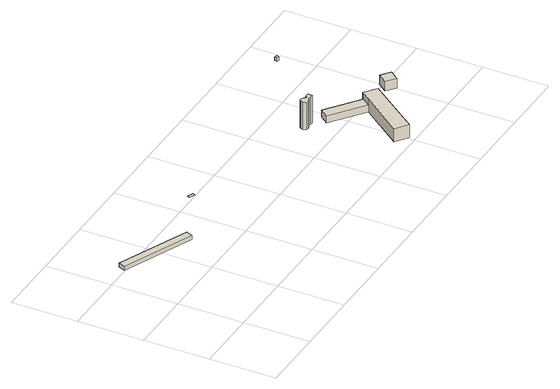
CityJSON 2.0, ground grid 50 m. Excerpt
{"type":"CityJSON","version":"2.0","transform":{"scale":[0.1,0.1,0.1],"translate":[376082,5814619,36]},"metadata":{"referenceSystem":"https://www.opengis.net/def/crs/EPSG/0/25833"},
"CityObjects":{
"building1":{"type":"Building","attributes":{"Gemeindeschluessel":"11000005","BezugspunktDach":"2200","function":"31001_3064","measuredHeight":3.12,"storeysAboveGround":1},"address":[{"country":"Germany","locality":"Berlin","thoroughfareNumber":"27 (6)","thoroughfareName":"Waldschluchtpfad"}],"geometry":[{"type":"Solid","lod":"1","boundaries":[[[[0,1,2,3,4,5,6]],[[7,8,9,10,11,12,13]],[[7,13,6,5]],[[8,7,5,4]],[[9,8,4,3]],[[10,9,3,2]],[[11,10,2,1]],[[12,11,1,0]],[[13,12,0,6]]]]}]},
"building2":{"type":"Building","attributes":{"Gemeindeschluessel":"11000005","BezugspunktDach":"2200","function":"31001_3050","measuredHeight":0.321,"storeysAboveGround":1},"address":[{"country":"Germany","locality":"Berlin","thoroughfareNumber":"27 (7)","thoroughfareName":"Waldschluchtpfad"}],"geometry":[{"type":"Solid","lod":"1","boundaries":[[[[14,15,16,17]],[[18,19,20,21]],[[18,21,17,16]],[[19,18,16,15]],[[20,19,15,14]],[[21,20,14,17]]]]}]},
"building3":{"type":"Building","attributes":{"Gemeindeschluessel":"11000005","BezugspunktDach":"2200","function":"31001_3074","measuredHeight":21.95,"storeysAboveGround":0},"address":[{"country":"Germany","locality":"Berlin","thoroughfareNumber":"54 (2)","thoroughfareName":"Breitehornweg"}],"geometry":[{"type":"Solid","lod":"1","boundaries":[[[[22,23,24,25,26,27,28,29,30,31,32,33,34,35,36]],[[37,38,39,40,41,42,43,44,45,46,47,48,49,50,51]],[[37,51,36,35]],[[38,37,35,34]],[[39,38,34,33]],[[40,39,33,32]],[[41,40,32,31]],[[42,41,31,30]],[[43,42,30,29]],[[44,43,29,28]],[[45,44,28,27]],[[46,45,27,26]],[[47,46,26,25]],[[48,47,25,24]],[[49,48,24,23]],[[50,49,23,22]],[[51,50,22,36]]]]}]},
"building4":{"type":"Building","attributes":{"name":"Rehabilitationsheim Haus Lenné","Gemeindeschluessel":"11000005","function":"31001_3050"},"address":[{"country":"Germany","locality":"Berlin","thoroughfareNumber":"54","thoroughfareName":"Breitehornweg"}],"children":["building4-1","building4-2"]},
"building4-1":{"type":"BuildingPart","attributes":{"BezugspunktDach":"2200","measuredHeight":12.66,"storeysAboveGround":2},"parents":["building4"],"geometry":[{"type":"MultiSurface","lod":"1","boundaries":[[[52,53,54,55,56,57,58,59]],[[60,61,62,63,64,65,66,67]],[[60,67,59,58]],[[68,69,70,71,58,57]],[[72,73,61,60,74,72,75]],[[62,61,57,56]],[[63,62,56,55]],[[64,63,55,54]],[[65,64,54,53]],[[66,65,53,52]],[[67,66,52,59]],[[73,72,70,69,68]],[[75,72,74,71,70]]]}]},
"building4-2":{"type":"BuildingPart","attributes":{"BezugspunktDach":"2200","measuredHeight":7.04,"storeysAboveGround":2},"parents":["building4"],"geometry":[{"type":"Solid","lod":"1","boundaries":[[[[71,70,69,76,77]],[[78,73,72,74,79]],[[78,79,77,76]],[[73,78,76,69]],[[79,74,71,77]],[[72,73,69,70]],[[74,72,70,71]]]]}]},
"building5":{"type":"Building","attributes":{"Gemeindeschluessel":"11000005","BezugspunktDach":"2200","function":"31001_3065","measuredHeight":9.11,"storeysAboveGround":1},"address":[{"country":"Germany","locality":"Berlin","thoroughfareNumber":"54 (1)","thoroughfareName":"Breitehornweg"}],"geometry":[{"type":"Solid","lod":"1","boundaries":[[[[80,81,82,83]],[[84,85,86,87]],[[84,87,83,82]],[[85,84,82,81]],[[86,85,81,80]],[[87,86,80,83]]]]}]},
"building6":{"type":"Building","attributes":{"Gemeindeschluessel":"11000005","BezugspunktDach":"2200","function":"31001_2611","measuredHeight":2.95,"storeysAboveGround":1},"address":[{"country":"Germany","locality":"Berlin","thoroughfareNumber":"5 (6)","thoroughfareName":"Waldschluchtpfad"}],"geometry":[{"type":"Solid","lod":"1","boundaries":[[[[88,89,90,91]],[[92,93,94,95]],[[92,95,91,90]],[[93,92,90,89]],[[94,93,89,88]],[[95,94,88,91]]]]}]}
},
"vertices":[
[547,674,181],[559,702,181],[569,726,181],[409,794,181],[344,822,181],[24,958,181],[2,906,181],[24,958,150],[344,822,150],[409,794,150],[569,726,150],[559,702,150],[547,674,150],[2,906,150],
[1023,898,162],[1031,917,162],[988,937,162],[979,918,162],[988,937,159],[1031,917,159],[1023,898,159],[979,918,159],
[2165,642,314],[2180,639,314],[2194,640,314],[2209,651,314],[2236,649,314],[2253,646,314],[2258,681,314],[2225,685,314],[2222,672,314],[2212,673,314],[2202,685,314],[2192,695,314],[2167,694,314],[2159,682,314],[2152,665,314],[2159,682,94],[2167,694,94],[2192,695,94],[2202,685,94],[2212,673,94],[2222,672,94],[2225,685,94],[2258,681,94],[2253,646,94],[2236,649,94],[2209,651,94],[2194,640,94],[2180,639,94],[2165,642,94],[2152,665,94],
[2432,4,170],[2479,67,170],[2680,333,170],[2727,396,170],[2636,465,170],[2629,455,170],[2581,392,170],[2340,73,170],[2581,392,65],[2629,455,65],[2636,465,65],[2727,396,65],[2680,333,65],[2479,67,65],[2432,4,65],[2340,73,65],[2629,455,81],[2629,455,123],[2605,424,123],[2581,392,123],[2605,424,68],[2629,455,68],[2581,392,68],[2605,424,113],
[2380,643,123],[2333,580,123],[2380,643,68],[2333,580,68],
[2949,366,127],[3003,436,127],[2932,489,127],[2879,419,127],[2932,489,53],[3003,436,53],[2949,366,53],[2879,419,53],
[2948,1256,32],[2956,1278,32],[2934,1284,32],[2928,1262,32],[2934,1284,3],[2956,1278,3],[2948,1256,3],[2928,1262,3]
]}
